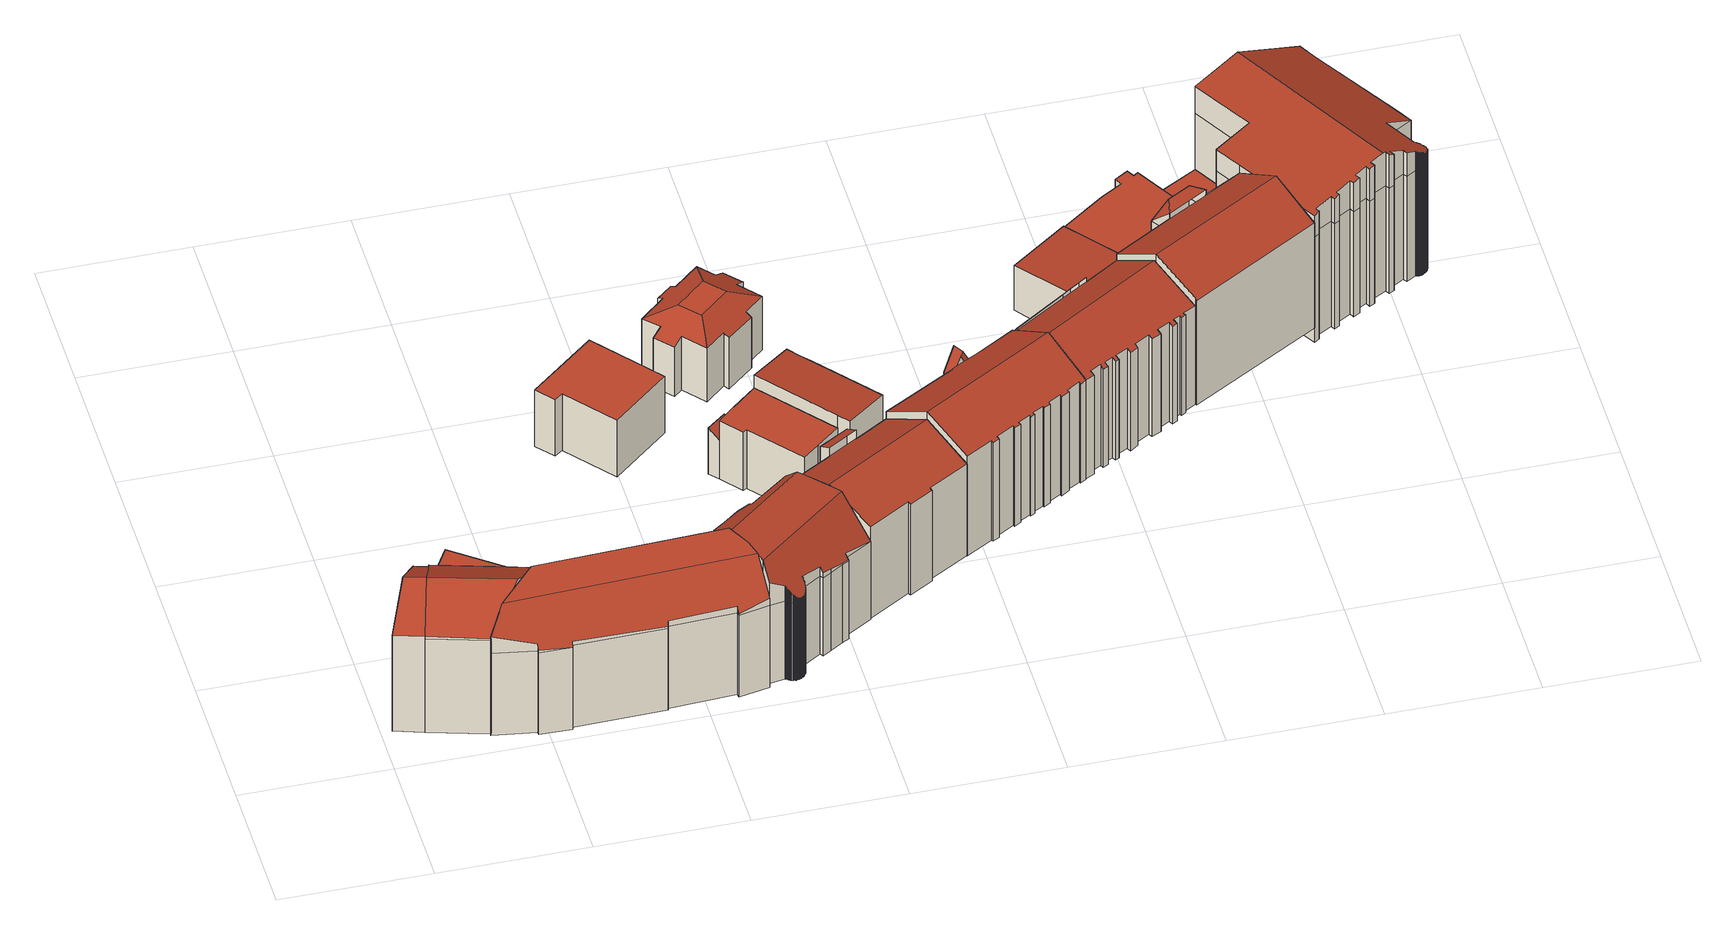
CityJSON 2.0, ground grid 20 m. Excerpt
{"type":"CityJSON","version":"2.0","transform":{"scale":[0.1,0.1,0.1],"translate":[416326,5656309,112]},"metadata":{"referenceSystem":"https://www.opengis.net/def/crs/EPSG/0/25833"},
"CityObjects":{
"building1":{"type":"Building","attributes":{"Gemeindeschluessel":14612000,"Geometrietyp2DReferenz":"3000","function":"31001_9998","roofType":"9999"},"children":["building1-1","building1-2"]},
"building1-1":{"type":"BuildingPart","attributes":{"Dachtyp_tdc":"tdcGableRoof","Dachneigung":30.54,"QualitaetDacherkennung":68,"Geometrietyp2DReferenz":"3000","measuredHeight":19.41,"roofType":"3100"},"parents":["building1"],"geometry":[{"type":"MultiSurface","lod":"2","boundaries":[[[0,1,2,3]],[[1,4,5,2]],[[4,6,7,5]],[[8,9,10,11]],[[9,0,3,10]],[[0,9,12,13,14,15,16,1]],[[17,16,15,18]],[[4,17,18,6]],[[1,16,17,4]],[[8,12,9]],[[3,2,5,7,11,10]]],"semantics":{"surfaces":[{"type":"WallSurface"},{"type":"RoofSurface"},{"type":"GroundSurface"}],"values":[0,0,0,0,0,1,1,0,0,0,2]}}]},
"building1-2":{"type":"BuildingPart","attributes":{"Dachtyp_tdc":"tdcGableRoof","Dachneigung":29.77,"QualitaetDacherkennung":64,"Geometrietyp2DReferenz":"3000","measuredHeight":19.39,"roofType":"3100"},"parents":["building1"],"geometry":[{"type":"MultiSurface","lod":"2","boundaries":[[[18,19,20,7,6]],[[19,21,22,20]],[[21,13,12,8,11,22]],[[13,21,23,15,14]],[[7,20,22,11]],[[21,19,23]],[[19,18,15,23]]],"semantics":{"surfaces":[{"type":"WallSurface"},{"type":"RoofSurface"},{"type":"GroundSurface"}],"values":[0,0,0,1,2,0,1]}}]},
"building2":{"type":"Building","attributes":{"Dachtyp_tdc":"tdcPolyFlatRoof","Gemeindeschluessel":14612000,"Dachneigung":2.68,"QualitaetDacherkennung":79,"Geometrietyp2DReferenz":"3000","measuredHeight":7.32,"function":"31001_9998","roofType":"2100"},"geometry":[{"type":"Solid","lod":"2","boundaries":[[[[24,25,26,27]],[[25,28,29,26]],[[28,30,31,29]],[[30,32,33,31]],[[32,34,35,33]],[[34,24,27,35]],[[34,32,30,28,25,24]],[[27,26,29,31,33,35]]]],"semantics":{"surfaces":[{"type":"WallSurface"},{"type":"RoofSurface"},{"type":"GroundSurface"}],"values":[[0,0,0,0,0,0,1,2]]}}]},
"building3":{"type":"Building","attributes":{"Dachtyp_tdc":"tdcPolyFlatRoof","Gemeindeschluessel":14612000,"Dachneigung":5.29,"QualitaetDacherkennung":30,"Geometrietyp2DReferenz":"3000","measuredHeight":7.14,"function":"31001_9998","roofType":"2100"},"geometry":[{"type":"Solid","lod":"2","boundaries":[[[[36,24,27,37]],[[24,34,35,27]],[[34,32,33,35]],[[32,38,39,33]],[[38,36,37,39]],[[38,32,34,24,36]],[[37,27,35,33,39]]]],"semantics":{"surfaces":[{"type":"WallSurface"},{"type":"RoofSurface"},{"type":"GroundSurface"}],"values":[[0,0,0,0,0,1,2]]}}]},
"building4":{"type":"Building","attributes":{"Dachtyp_tdc":"tdcFreeFormRoof","Gemeindeschluessel":14612000,"Dachneigung":56.03,"QualitaetDacherkennung":56,"Geometrietyp2DReferenz":"3000","measuredHeight":19.16,"function":"31001_9998","roofType":"5000"},"geometry":[{"type":"Solid","lod":"2","boundaries":[[[[40,41,42,43]],[[41,44,45,42]],[[44,46,47,45]],[[46,48,49,47]],[[48,50,51,49]],[[50,52,53,51]],[[52,54,55,53]],[[54,56,57,55]],[[56,58,59,57]],[[58,60,61,59]],[[60,62,63,61]],[[62,64,65,63]],[[64,66,67,65]],[[66,68,69,67]],[[68,70,71,69]],[[70,72,73,71]],[[72,74,75,73]],[[74,76,77,75]],[[76,78,79,77]],[[78,80,81,79]],[[80,82,83,81]],[[82,40,43,83]],[[84,85,86,87,88,89,90,91,92]],[[93,94,95,96,97,98,99,100,101,102,103,66]],[[99,104,90,89,100]],[[64,93,66]],[[68,66,103]],[[41,40,85,84]],[[44,41,84,92]],[[46,44,92,91]],[[48,46,91,90]],[[50,48,90,104]],[[54,52,99,98]],[[52,50,104,99]],[[56,54,98,97]],[[58,56,97,96]],[[60,58,96,95]],[[62,60,95,94]],[[64,62,94,93]],[[70,68,103,102]],[[72,70,102,101]],[[78,76,89,88]],[[74,72,101,100]],[[76,74,100,89]],[[80,78,88,87]],[[82,80,87,86]],[[40,82,86,85]],[[43,42,45,47,49,51,53,55,57,59,61,63,65,67,69,71,73,75,77,79,81,83]]]],"semantics":{"surfaces":[{"type":"WallSurface"},{"type":"RoofSurface"},{"type":"GroundSurface"}],"values":[[0,0,0,0,0,0,0,0,0,0,0,0,0,0,0,0,0,0,0,0,0,0,1,1,1,0,0,0,0,0,0,0,0,0,0,0,0,0,0,0,0,0,0,0,0,0,0,2]]}}]},
"building5":{"type":"Building","attributes":{"Dachtyp_tdc":"tdcPolyFlatRoof","Gemeindeschluessel":14612000,"Dachneigung":0,"QualitaetDacherkennung":55,"Geometrietyp2DReferenz":"3000","measuredHeight":5.7,"function":"31001_9998","roofType":"1000"},"geometry":[{"type":"Solid","lod":"2","boundaries":[[[[105,106,107,108]],[[106,109,110,107]],[[109,111,112,110]],[[111,113,114,112]],[[113,115,116,114]],[[115,117,118,116]],[[117,119,120,118]],[[119,121,122,120]],[[121,123,124,122]],[[123,125,126,124]],[[125,127,128,126]],[[127,129,130,128]],[[129,131,132,130]],[[131,133,134,132]],[[133,105,108,134]],[[133,131,129,127,125,123,121,119,117,115,113,111,109,106,105]],[[108,107,110,112,114,116,118,120,122,124,126,128,130,132,134]]]],"semantics":{"surfaces":[{"type":"WallSurface"},{"type":"RoofSurface"},{"type":"GroundSurface"}],"values":[[0,0,0,0,0,0,0,0,0,0,0,0,0,0,0,1,2]]}}]},
"building6":{"type":"Building","attributes":{"Dachtyp_tdc":"tdcPolyFlatRoof","Gemeindeschluessel":14612000,"Dachneigung":0,"QualitaetDacherkennung":53,"Geometrietyp2DReferenz":"3000","measuredHeight":9.25,"function":"31001_9998","roofType":"1000"},"geometry":[{"type":"Solid","lod":"2","boundaries":[[[[135,136,137,138]],[[136,139,140,137]],[[139,141,142,140]],[[141,143,144,142]],[[143,145,146,144]],[[145,135,138,146]],[[145,143,141,139,136,135]],[[138,137,140,142,144,146]]]],"semantics":{"surfaces":[{"type":"WallSurface"},{"type":"RoofSurface"},{"type":"GroundSurface"}],"values":[[0,0,0,0,0,0,1,2]]}}]},
"building7":{"type":"Building","attributes":{"Gemeindeschluessel":14612000,"Dachtyp_tdc":"tdcFreeFormRoof","Dachneigung":52.96,"QualitaetDacherkennung":43,"Geometrietyp2DReferenz":"3000","measuredHeight":18.58,"function":"31001_9998","roofType":"5000"},"geometry":[{"type":"Solid","lod":"2","boundaries":[[[[147,148,149,46]],[[46,149,150,151]],[[151,150,152,153]],[[153,152,154,155]],[[155,154,156,157]],[[157,156,158,159]],[[159,158,160,161]],[[162,163,164,165]],[[165,164,166,167]],[[167,166,168,169]],[[169,168,170,171]],[[171,170,172,173]],[[173,172,174,175]],[[175,174,176,177]],[[177,176,178,179]],[[179,178,180,181]],[[182,183,184,185]],[[185,184,186,187]],[[187,186,188,189]],[[189,188,190,191]],[[191,190,192,193]],[[193,192,194,195]],[[195,194,196,197]],[[197,196,198,199]],[[199,198,200,201]],[[200,202,201]],[[201,202,203,204]],[[204,203,205,206]],[[206,205,207,208]],[[208,207,209,210]],[[210,209,211,212]],[[212,211,213,214]],[[214,213,215,54]],[[54,215,216,217]],[[218,219,220]],[[220,221,222]],[[222,221,223,224]],[[224,223,225,226]],[[226,225,227,228]],[[228,227,229,230]],[[230,229,231,232]],[[232,231,163,162]],[[233,234,235,236,237,238,239,240,241,242,243,244,245,246,247,248,249,250,251,252,253,254,255,256,257,258,259,260,261,262,263,264,265,266,267,268,269,270,271,272,273,274,275,276,277,278,279,280,281,282,283,284,285,286,287,288,289,290,291,292,293,294,295,296]],[[182,185,268,267]],[[185,187,269,268]],[[187,189,270,269]],[[189,191,271,270]],[[191,193,272,271]],[[193,195,273,272]],[[195,197,274,273]],[[197,199,275,274]],[[199,201,276,275]],[[201,204,277,276]],[[204,206,278,277]],[[206,208,279,278]],[[208,210,280,279]],[[210,212,281,280]],[[212,214,282,281]],[[214,54,283,282]],[[54,217,284,283]],[[217,50,285,284]],[[50,147,286,285]],[[147,46,287,286]],[[46,151,288,287]],[[151,153,289,288]],[[153,155,290,289]],[[155,157,291,290]],[[157,159,292,291]],[[159,161,293,292]],[[161,297,294,293]],[[297,298,295,294]],[[298,299,296,295]],[[299,218,233,296]],[[231,229,227,225,223,221,220,219,216,215,213,211,209,207,205,203,202,200,198,196,194,192,190,188,186,184,183,300,301,302,303,304,305,306,307,308,309,310,311,312,313,314,315,180,178,176,174,172,170,168,166,164,163]],[[160,158,156,154,152,150,149,148,316,317,318]],[[319,316,148,320,216,219]],[[217,216,320,50]],[[50,320,148,147]],[[299,319,219,218]],[[298,317,316,319,299]],[[161,160,318,297]],[[297,318,317,298]],[[181,180,315,321]],[[321,315,314,322]],[[322,314,313,323]],[[323,313,312,324]],[[324,312,311,325]],[[325,311,310,326]],[[326,310,309,327]],[[327,309,308,328]],[[328,308,307,329]],[[329,307,306,330]],[[330,306,305,331]],[[331,305,304,332]],[[332,304,303,333]],[[333,303,302,334]],[[334,302,301,335]],[[335,301,300,336]],[[336,300,183,182]],[[218,220,234,233]],[[220,222,235,234]],[[222,224,236,235]],[[224,226,237,236]],[[226,228,238,237]],[[228,230,239,238]],[[230,232,240,239]],[[232,162,241,240]],[[162,165,242,241]],[[165,167,243,242]],[[167,169,244,243]],[[169,171,245,244]],[[171,173,246,245]],[[173,175,247,246]],[[175,177,248,247]],[[177,179,249,248]],[[179,181,250,249]],[[181,321,251,250]],[[321,322,252,251]],[[322,323,253,252]],[[323,324,254,253]],[[324,325,255,254]],[[325,326,256,255]],[[326,327,257,256]],[[327,328,258,257]],[[328,329,259,258]],[[329,330,260,259]],[[330,331,261,260]],[[331,332,262,261]],[[332,333,263,262]],[[333,334,264,263]],[[334,335,265,264]],[[335,336,266,265]],[[336,182,267,266]]]],"semantics":{"surfaces":[{"type":"WallSurface"},{"type":"GroundSurface"},{"type":"RoofSurface"}],"values":[[0,0,0,0,0,0,0,0,0,0,0,0,0,0,0,0,0,0,0,0,0,0,0,0,0,0,0,0,0,0,0,0,0,0,0,0,0,0,0,0,0,0,1,0,0,0,0,0,0,0,0,0,0,0,0,0,0,0,0,0,0,0,0,0,0,0,0,0,0,0,0,0,0,2,2,2,0,0,0,0,0,0,0,0,0,0,0,0,0,0,0,0,0,0,0,0,0,0,0,0,0,0,0,0,0,0,0,0,0,0,0,0,0,0,0,0,0,0,0,0,0,0,0,0,0,0,0,0,0,0,0,0,0]]}}]},
"building8":{"type":"Building","attributes":{"Gemeindeschluessel":14612000,"Geometrietyp2DReferenz":"3000","function":"31001_9998","roofType":"9999"},"children":["building8-1","building8-2"]},
"building8-1":{"type":"BuildingPart","attributes":{"Dachtyp_tdc":"tdcPolyFlatRoof","Dachneigung":0,"QualitaetDacherkennung":59,"Geometrietyp2DReferenz":"3000","measuredHeight":9.53,"roofType":"1000"},"parents":["building8"],"geometry":[{"type":"MultiSurface","lod":"2","boundaries":[[[337,338,339,340]],[[338,341,342,339]],[[341,343,344,342]],[[343,345,346,344]],[[345,347,348,349,346]],[[350,351,352,353,354]],[[351,337,340,352]],[[351,350,347,345,343,341,338,337]],[[340,339,342,344,346,349,353,352]]],"semantics":{"surfaces":[{"type":"WallSurface"},{"type":"RoofSurface"},{"type":"GroundSurface"}],"values":[0,0,0,0,0,0,0,1,2]}}]},
"building8-2":{"type":"BuildingPart","attributes":{"Dachtyp_tdc":"tdcPolyFlatRoof","Dachneigung":36.79,"QualitaetDacherkennung":30,"Geometrietyp2DReferenz":"3000","measuredHeight":7.48,"roofType":"2100"},"parents":["building8"],"geometry":[{"type":"MultiSurface","lod":"2","boundaries":[[[355,354,353,356]],[[348,357,358,349]],[[357,355,356,358]],[[357,348,354,355]],[[356,353,349,358]]],"semantics":{"surfaces":[{"type":"WallSurface"},{"type":"RoofSurface"},{"type":"GroundSurface"}],"values":[0,0,0,1,2]}}]},
"building9":{"type":"Building","attributes":{"Gemeindeschluessel":14612000,"Geometrietyp2DReferenz":"3000","function":"31001_9998","roofType":"9999"},"children":["building9-1","building9-2"]},
"building9-1":{"type":"BuildingPart","attributes":{"Dachtyp_tdc":"tdcGableRoof","Dachneigung":28.88,"QualitaetDacherkennung":68,"Geometrietyp2DReferenz":"3000","measuredHeight":18.59,"roofType":"3100"},"parents":["building9"],"geometry":[{"type":"MultiSurface","lod":"2","boundaries":[[[359,360,361,362]],[[360,363,364,361]],[[363,365,366,364]],[[365,367,368,366]],[[367,369,370,368]],[[369,371,372,370]],[[371,373,374,372]],[[373,375,376,374]],[[375,377,378,376]],[[377,379,380,378]],[[379,381,382,380]],[[381,383,384,382]],[[379,377,375,373,371,369,367,365]],[[365,363,360,359,383,381,379]],[[362,361,364,366,368,370,372,374,376,378,380,382,384]]],"semantics":{"surfaces":[{"type":"WallSurface"},{"type":"RoofSurface"},{"type":"GroundSurface"}],"values":[0,0,0,0,0,0,0,0,0,0,0,0,1,1,2]}}]},
"building9-2":{"type":"BuildingPart","attributes":{"Dachtyp_tdc":"tdcPolyFlatRoof","Dachneigung":25.79,"QualitaetDacherkennung":39,"Geometrietyp2DReferenz":"3000","measuredHeight":16.32,"roofType":"2100"},"parents":["building9"],"geometry":[{"type":"MultiSurface","lod":"2","boundaries":[[[385,386,359,362,387]],[[388,389,390,384,383]],[[389,385,387,390]],[[389,388,386,385]],[[387,362,384,390]]],"semantics":{"surfaces":[{"type":"WallSurface"},{"type":"RoofSurface"},{"type":"GroundSurface"}],"values":[0,0,0,1,2]}}]},
"building10":{"type":"Building","attributes":{"Dachtyp_tdc":"tdcCutTentRoof","Gemeindeschluessel":14612000,"Dachneigung":25.07,"QualitaetDacherkennung":72,"Geometrietyp2DReferenz":"3000","measuredHeight":10.21,"function":"31001_9998","roofType":"9999"},"geometry":[{"type":"Solid","lod":"2","boundaries":[[[[391,392,393,394]],[[392,395,396,393]],[[395,397,398,396]],[[397,399,400,398]],[[399,401,402,400]],[[401,403,404,402]],[[403,405,406,404]],[[405,407,408,406]],[[407,409,410,408]],[[409,411,412,410]],[[411,413,414,412]],[[413,415,416,414]],[[415,417,418,416]],[[417,419,420,418]],[[419,421,422,420]],[[421,423,424,422]],[[423,425,426,424]],[[425,427,428,426]],[[427,429,430,428]],[[429,391,394,430]],[[405,403,401,399,397,395,431,432]],[[415,413,411,409,407,405,432,433]],[[425,423,421,419,417,415,433,434]],[[395,392,391,429,427,425,434,431]],[[434,433,432,431]],[[394,393,396,398,400,402,404,406,408,410,412,414,416,418,420,422,424,426,428,430]]]],"semantics":{"surfaces":[{"type":"WallSurface"},{"type":"RoofSurface"},{"type":"GroundSurface"}],"values":[[0,0,0,0,0,0,0,0,0,0,0,0,0,0,0,0,0,0,0,0,1,1,1,1,1,2]]}}]},
"building11":{"type":"Building","attributes":{"Dachtyp_tdc":"tdcPolyFlatRoof","Gemeindeschluessel":14612000,"Dachneigung":0,"QualitaetDacherkennung":38,"Geometrietyp2DReferenz":"3000","measuredHeight":4.87,"function":"31001_9998","roofType":"1000"},"geometry":[{"type":"Solid","lod":"2","boundaries":[[[[435,436,437,438]],[[436,439,440,437]],[[439,441,364,440]],[[441,442,361,364]],[[442,443,387,361]],[[443,444,445,387]],[[444,443,442,441,439,436,435]],[[438,437,440,364,361,387,445]],[[444,435,438,445]]]],"semantics":{"surfaces":[{"type":"WallSurface"},{"type":"RoofSurface"},{"type":"GroundSurface"}],"values":[[0,0,0,0,0,0,1,2,0]]}}]},
"building12":{"type":"Building","attributes":{"Dachtyp_tdc":"tdcPolyFlatRoof","Gemeindeschluessel":14612000,"Dachneigung":4.59,"QualitaetDacherkennung":72,"Geometrietyp2DReferenz":"3000","measuredHeight":12.01,"function":"31001_9998","roofType":"2100"},"geometry":[{"type":"Solid","lod":"2","boundaries":[[[[446,447,448,449]],[[447,450,451,448]],[[450,452,453,451]],[[452,454,455,453]],[[454,456,457,455]],[[456,458,459,457]],[[458,446,449,459]],[[458,456,454,452,450,447,446]],[[449,448,451,453,455,457,459]]]],"semantics":{"surfaces":[{"type":"WallSurface"},{"type":"RoofSurface"},{"type":"GroundSurface"}],"values":[[0,0,0,0,0,0,0,1,2]]}}]},
"building13":{"type":"Building","attributes":{"Gemeindeschluessel":14612000,"Geometrietyp2DReferenz":"3000","function":"31001_9998","roofType":"9999"},"children":["building13-1","building13-2"]},
"building13-1":{"type":"BuildingPart","attributes":{"Dachtyp_tdc":"tdcGableRoof","Dachneigung":29.08,"QualitaetDacherkennung":71,"Geometrietyp2DReferenz":"3000","measuredHeight":19.71,"roofType":"3100"},"parents":["building13"],"geometry":[{"type":"MultiSurface","lod":"2","boundaries":[[[460,461,462,463]],[[461,464,465,462]],[[464,466,467,465]],[[466,468,469,467]],[[468,470,471,469]],[[470,472,473,471]],[[472,474,475,473]],[[474,476,477,475]],[[476,478,479,477]],[[478,480,481,479]],[[480,482,483,481]],[[482,484,485,483]],[[484,486,487,485]],[[488,460,463,489]],[[486,490,491,487]],[[490,492,493,491]],[[492,494,495,493]],[[494,496,497,495]],[[496,498,499,497]],[[498,500,501,499]],[[500,502,503,501]],[[502,504,505,503]],[[504,506,507,508,505]],[[500,498,496,494,492,490,486,484,482,480,478,476,474,472,470,468,466,464,461,460,488,509,510,511,512,513,514]],[[514,515,516,517,518,506,504,502,500]],[[508,519,520,521,522,523,524,525,526,489,463,462,465,467,469,471,473,475,477,479,481,483,485,487,491,493,495,497,499,501,503,505]],[[516,519,527]],[[516,515,520,519]],[[515,514,521,520]],[[514,513,522,521]],[[513,512,523,522]],[[512,511,524,523]],[[511,510,525,524]],[[510,509,526,525]],[[509,488,489,526]]],"semantics":{"surfaces":[{"type":"WallSurface"},{"type":"RoofSurface"},{"type":"GroundSurface"}],"values":[0,0,0,0,0,0,0,0,0,0,0,0,0,0,0,0,0,0,0,0,0,0,0,1,1,2,0,0,0,0,0,0,0,0,0]}}]},
"building13-2":{"type":"BuildingPart","attributes":{"Dachtyp_tdc":"tdcGableRoof","Dachneigung":64.88,"QualitaetDacherkennung":27,"Geometrietyp2DReferenz":"3000","measuredHeight":17.98,"roofType":"3100"},"parents":["building13"],"geometry":[{"type":"MultiSurface","lod":"2","boundaries":[[[507,528,529,508]],[[528,530,531,529]],[[530,527,519,531]],[[530,528,532]],[[528,507,518,533,532]],[[527,530,532,533,517]],[[508,529,531,519]]],"semantics":{"surfaces":[{"type":"WallSurface"},{"type":"RoofSurface"},{"type":"GroundSurface"}],"values":[0,0,0,0,1,1,2]}}]},
"building14":{"type":"Building","attributes":{"Gemeindeschluessel":14612000,"Geometrietyp2DReferenz":"3000","function":"31001_9998","roofType":"9999"},"children":["building14-1","building14-2"]},
"building14-1":{"type":"BuildingPart","attributes":{"Dachtyp_tdc":"tdcPolyFlatRoof","Dachneigung":52.9,"QualitaetDacherkennung":19,"Geometrietyp2DReferenz":"3000","measuredHeight":17.01,"roofType":"2100"},"parents":["building14"],"geometry":[{"type":"MultiSurface","lod":"2","boundaries":[[[534,535,536,537,538]],[[535,539,540,536]],[[539,541,542,540]],[[541,543,544,542]],[[543,545,546,544]],[[545,547,548,546]],[[547,549,550,548]],[[549,551,552,553,550]],[[551,549,547,545,543,541,539,535,534]],[[537,536,540,542,544,546,548,550,553]]],"semantics":{"surfaces":[{"type":"WallSurface"},{"type":"RoofSurface"},{"type":"GroundSurface"}],"values":[0,0,0,0,0,0,0,0,1,2]}}]},
"building14-2":{"type":"BuildingPart","attributes":{"Dachtyp_tdc":"tdcGableRoof","Dachneigung":29.42,"QualitaetDacherkennung":73,"Geometrietyp2DReferenz":"3000","measuredHeight":19.74,"roofType":"3100"},"parents":["building14"],"geometry":[{"type":"MultiSurface","lod":"2","boundaries":[[[554,555,556,557]],[[555,558,559,556]],[[558,560,561,559]],[[560,562,563,561]],[[562,564,565,563]],[[564,566,567,565]],[[566,568,569,567]],[[568,570,571,569]],[[570,572,573,571]],[[572,574,575,573]],[[574,576,577,575]],[[576,578,579,577]],[[578,580,581,579]],[[580,582,583,581]],[[582,584,585,583]],[[584,586,587,585]],[[586,588,589,587]],[[588,590,591,589]],[[590,592,593,591]],[[592,594,595,593]],[[594,596,597,595]],[[596,598,599,597]],[[598,600,601,599]],[[600,602,603,601]],[[602,604,605,603]],[[604,606,607,605]],[[606,608,609,607]],[[610,611,612,613]],[[611,614,615,612]],[[614,538,537,615]],[[552,554,557,553]],[[614,611,610,616,608,606,604,602,600,598,596,594,592,590,588,586,584,582,580,578,576,574,572,570,568,566,564,562,560,558,555]],[[555,554,552,538,614]],[[557,556,559,561,563,565,567,569,571,573,575,577,579,581,583,585,587,589,591,593,595,597,599,601,603,605,607,609,617,613,612,615,537,553]],[[608,616,617,609]],[[616,610,613,617]]],"semantics":{"surfaces":[{"type":"WallSurface"},{"type":"RoofSurface"},{"type":"GroundSurface"}],"values":[0,0,0,0,0,0,0,0,0,0,0,0,0,0,0,0,0,0,0,0,0,0,0,0,0,0,0,0,0,0,0,1,1,2,0,0]}}]},
"building15":{"type":"Building","attributes":{"Dachtyp_tdc":"tdcPolyFlatRoof","Gemeindeschluessel":14612000,"Dachneigung":3.09,"QualitaetDacherkennung":75,"Geometrietyp2DReferenz":"3000","measuredHeight":8.17,"function":"31001_9998","roofType":"2100"},"geometry":[{"type":"Solid","lod":"2","boundaries":[[[[618,619,620,621]],[[619,622,623,620]],[[622,624,625,623]],[[624,626,627,625]],[[626,628,629,627]],[[628,618,621,629]],[[628,626,624,622,619,618]],[[621,620,623,625,627,629]]]],"semantics":{"surfaces":[{"type":"WallSurface"},{"type":"RoofSurface"},{"type":"GroundSurface"}],"values":[[0,0,0,0,0,0,1,2]]}}]},
"building16":{"type":"Building","attributes":{"Gemeindeschluessel":14612000,"Geometrietyp2DReferenz":"3000","function":"31001_9998","roofType":"9999"},"children":["building16-1","building16-2"]},
"building16-1":{"type":"BuildingPart","attributes":{"Dachtyp_tdc":"tdcHipRoof","Dachneigung":66.64,"QualitaetDacherkennung":31,"Geometrietyp2DReferenz":"3000","measuredHeight":18.48,"roofType":"3200"},"parents":["building16"],"geometry":[{"type":"MultiSurface","lod":"2","boundaries":[[[630,631,632,633]],[[634,635,636,637]],[[635,630,633,636]],[[638,639,640,641]],[[635,642,643,644]],[[640,635,644,641]],[[643,638,641,644]],[[645,646,643,642,634]],[[634,642,635]],[[635,640,630]],[[630,640,639,631]],[[631,639,638,647,648]],[[633,632,649,650,637,636]]],"semantics":{"surfaces":[{"type":"WallSurface"},{"type":"RoofSurface"},{"type":"GroundSurface"}],"values":[0,0,0,1,1,1,1,0,0,0,0,0,2]}}]},
"building16-2":{"type":"BuildingPart","attributes":{"Dachtyp_tdc":"tdcGableRoof","Dachneigung":28.94,"QualitaetDacherkennung":68,"Geometrietyp2DReferenz":"3000","measuredHeight":20.69,"roofType":"3100"},"parents":["building16"],"geometry":[{"type":"MultiSurface","lod":"2","boundaries":[[[651,652,653,632,631]],[[652,654,655,653]],[[654,656,657,655]],[[656,658,659,657]],[[658,660,661,659]],[[660,662,663,661]],[[662,664,665,663]],[[664,666,634,637,665]],[[662,660,658,656,654]],[[654,652,651,647,646,666,664,662]],[[650,649,632,653,655,657,659,661,663,665,637]]],"semantics":{"surfaces":[{"type":"WallSurface"},{"type":"RoofSurface"},{"type":"GroundSurface"}],"values":[0,0,0,0,0,0,0,0,1,1,2]}}]},
"building17":{"type":"Building","attributes":{"Gemeindeschluessel":14612000,"Geometrietyp2DReferenz":"3000","function":"31001_9998","roofType":"9999"},"children":["building17-1","building17-2"]},
"building17-1":{"type":"BuildingPart","attributes":{"Dachtyp_tdc":"tdcPolyFlatRoof","Dachneigung":0,"QualitaetDacherkennung":39,"Geometrietyp2DReferenz":"3000","measuredHeight":7.3,"roofType":"1000"},"parents":["building17"],"geometry":[{"type":"MultiSurface","lod":"2","boundaries":[[[667,668,669,670]],[[668,671,672,669]],[[671,673,674,672]],[[673,675,676,674]],[[675,677,678,676]],[[677,679,680,678]],[[679,681,682,680]],[[681,683,684,682]],[[683,685,686,684]],[[685,687,688,686]],[[687,689,690,691,688]],[[687,685,683,681,679,677,675,673,671,668,667,692,689]],[[691,670,669,672,674,676,678,680,682,684,686,688]]],"semantics":{"surfaces":[{"type":"WallSurface"},{"type":"RoofSurface"},{"type":"GroundSurface"}],"values":[0,0,0,0,0,0,0,0,0,0,0,1,2]}}]},
"building17-2":{"type":"BuildingPart","attributes":{"Dachtyp_tdc":"tdcGableRoof","Dachneigung":66.82,"QualitaetDacherkennung":3,"Geometrietyp2DReferenz":"3000","measuredHeight":13.86,"roofType":"3100"},"parents":["building17"],"geometry":[{"type":"MultiSurface","lod":"2","boundaries":[[[690,693,694,691]],[[693,695,696,694]],[[695,697,667,670,696]],[[695,693,698]],[[690,692,697,699]],[[693,690,699,698]],[[697,695,698,699]],[[691,694,696,670]]],"semantics":{"surfaces":[{"type":"WallSurface"},{"type":"RoofSurface"},{"type":"GroundSurface"}],"values":[0,0,0,0,0,1,1,2]}}]},
"building18":{"type":"Building","attributes":{"Dachtyp_tdc":"tdcPolyFlatRoof","Gemeindeschluessel":14612000,"Dachneigung":0,"QualitaetDacherkennung":54,"Geometrietyp2DReferenz":"3000","measuredHeight":7.13,"function":"31001_9998","roofType":"1000"},"geometry":[{"type":"Solid","lod":"2","boundaries":[[[[700,701,688,702]],[[701,703,686,688]],[[703,704,705,686]],[[704,700,702,705]],[[704,703,701,700]],[[702,688,686,705]]]],"semantics":{"surfaces":[{"type":"WallSurface"},{"type":"RoofSurface"},{"type":"GroundSurface"}],"values":[[0,0,0,0,1,2]]}}]},
"building19":{"type":"Building","attributes":{"Dachtyp_tdc":"tdcFreeFormRoof","Gemeindeschluessel":14612000,"Dachneigung":27.31,"QualitaetDacherkennung":22,"Geometrietyp2DReferenz":"3000","measuredHeight":22.86,"function":"31001_9998","roofType":"5000"},"geometry":[{"type":"Solid","lod":"2","boundaries":[[[[706,707,708,709]],[[707,710,711,708]],[[710,712,713,711]],[[712,714,715,713]],[[714,716,717,715]],[[716,718,719,717]],[[718,720,721,719]],[[720,722,723,721]],[[722,724,725,723]],[[724,726,727,725]],[[726,728,729,727]],[[728,730,731,729]],[[730,732,733,731]],[[732,734,735,733]],[[734,736,737,735]],[[736,738,739,737]],[[738,740,741,739]],[[740,742,743,741]],[[742,744,745,743]],[[744,746,747,745]],[[746,748,749,747]],[[748,750,751,749]],[[750,752,753,751]],[[752,754,755,753]],[[754,756,757,755]],[[756,758,759,757]],[[758,760,761,759]],[[760,762,763,761]],[[762,764,765,763]],[[764,766,767,765]],[[766,768,769,767]],[[768,770,771,769]],[[770,772,773,771]],[[772,774,775,773]],[[774,776,777,775]],[[776,778,779,777]],[[778,780,781,779]],[[780,782,783,781]],[[782,784,785,783]],[[784,786,787,785]],[[786,788,789,787]],[[788,790,791,789]],[[790,792,793,791]],[[792,794,795,793]],[[794,796,797,795]],[[796,798,799,797]],[[798,800,801,799]],[[800,802,803,801]],[[802,804,805,803]],[[804,806,807,805]],[[806,808,809,807]],[[808,810,811,809]],[[812,813,814,815]],[[813,816,817,814]],[[816,818,819,817]],[[818,820,821,819]],[[820,822,823,821]],[[822,824,825,823]],[[824,826,827,825]],[[826,828,829,827]],[[828,830,831,829]],[[830,832,833,831]],[[832,834,835,833]],[[834,836,837,835]],[[836,838,839,837]],[[838,840,841,839]],[[840,842,843,841]],[[842,844,845,843]],[[844,846,847,845]],[[846,848,849,847]],[[848,850,851,849]],[[850,852,853,851]],[[852,854,855,853]],[[854,856,857,855]],[[856,858,859,857]],[[858,860,861,859]],[[860,862,863,861]],[[862,706,709,863]],[[864,865,866,867,868,869,870,871,872,873,874,875,876,877,878,879,880,881,882,883,884,885,784,886,887,888,889,890,891,892,893,894,895,896,897,898,899,900,901,902,903,904,905,906,907,908,909,910,911,912,913,914,915,916,917,918,919,920,921,922,923,924]],[[925,926,927,928,929,930,931,932,933,934,935,936,937,938,939,940,941,942,943,891,890]],[[736,892,891,943,738]],[[738,943,942,740]],[[740,942,941,742]],[[742,941,940,744]],[[744,940,939,746]],[[746,939,938,748]],[[748,938,937,750]],[[750,937,936,752]],[[752,936,935,754]],[[754,935,934,756]],[[810,812,815,811]],[[756,934,933,758]],[[758,933,932,760]],[[760,932,931,762]],[[762,931,930,764]],[[764,930,929,766]],[[766,929,928,768]],[[768,928,927,770]],[[770,927,926,772]],[[772,926,925,774]],[[774,925,890,889,776]],[[830,924,923,832]],[[828,864,924,830]],[[832,923,922,834]],[[834,922,921,836]],[[836,921,920,838]],[[838,920,919,840]],[[840,919,918,842]],[[842,918,917,844]],[[844,917,916,846]],[[846,916,915,848]],[[848,915,914,850]],[[850,914,913,852]],[[852,913,912,854]],[[854,912,911,856]],[[856,911,910,858]],[[858,910,909,860]],[[860,909,908,862]],[[862,908,907,706]],[[706,907,906,707]],[[707,906,905,710]],[[710,905,904,712]],[[712,904,903,714]],[[714,903,902,716]],[[716,902,901,718]],[[718,901,900,720]],[[720,900,899,722]],[[722,899,898,724]],[[724,898,897,726]],[[726,897,896,728]],[[728,896,895,730]],[[730,895,894,732]],[[732,894,893,734]],[[734,893,892,736]],[[776,889,888,778]],[[778,888,887,780]],[[780,887,886,782]],[[782,886,784]],[[786,885,884,788]],[[784,885,786]],[[788,884,883,790]],[[790,883,882,792]],[[792,882,881,794]],[[794,881,880,796]],[[796,880,879,798]],[[798,879,878,800]],[[800,878,877,802]],[[802,877,876,804]],[[804,876,875,806]],[[806,875,874,808]],[[808,874,873,810]],[[810,873,872,812]],[[812,872,871,813]],[[813,871,870,816]],[[816,870,869,818]],[[818,869,868,820]],[[820,868,867,822]],[[822,867,866,824]],[[824,866,865,826]],[[826,865,864,828]],[[709,708,711,713,715,717,719,721,723,725,727,729,731,733,735,737,739,741,743,745,747,749,751,753,755,757,759,761,763,765,767,769,771,773,775,777,779,781,783,785,787,789,791,793,795,797,799,801,803,805,807,809,811,815,814,817,819,821,823,825,827,829,831,833,835,837,839,841,843,845,847,849,851,853,855,857,859,861,863]]]],"semantics":{"surfaces":[{"type":"WallSurface"},{"type":"RoofSurface"},{"type":"GroundSurface"}],"values":[[0,0,0,0,0,0,0,0,0,0,0,0,0,0,0,0,0,0,0,0,0,0,0,0,0,0,0,0,0,0,0,0,0,0,0,0,0,0,0,0,0,0,0,0,0,0,0,0,0,0,0,0,0,0,0,0,0,0,0,0,0,0,0,0,0,0,0,0,0,0,0,0,0,0,0,0,0,0,1,1,0,0,0,0,0,0,0,0,0,0,0,0,0,0,0,0,0,0,0,0,0,0,0,0,0,0,0,0,0,0,0,0,0,0,0,0,0,0,0,0,0,0,0,0,0,0,0,0,0,0,0,0,0,0,0,0,0,0,0,0,0,0,0,0,0,0,0,0,0,0,0,0,0,0,0,0,0,0,0,0,2]]}}]}
},
"vertices":[
[191,141,170],[226,130,170],[226,130,18],[191,141,18],[126,16,170],[126,16,18],[49,39,170],[49,39,18],[84,161,170],[87,171,170],[87,171,18],[84,161,18],[84,161,176],[84,161,177],[79,143,187],[67,103,212],[175,72,212],[126,16,173],[49,39,174],
[10,51,174],[10,51,18],[66,166,177],[66,166,18],[39,111,212],
[204,167,88],[108,237,88],[108,237,17],[204,167,17],[136,282,90],[136,282,17],[270,180,90],[270,180,17],[242,148,88],[242,148,17],[208,172,88],[208,172,17],
[191,141,85],[191,141,17],[226,130,86],[226,130,17],
[271,140,149],[280,131,149],[280,131,16],[271,140,16],[291,131,149],[291,131,16],[436,136,149],[436,136,16],[450,107,149],[450,107,16],[466,74,149],[466,74,16],[472,50,149],[472,50,16],[479,18,149],[479,18,16],[438,10,149],[438,10,16],[437,15,149],[437,15,16],[349,11,149],[349,11,16],[348,8,149],[348,8,16],[226,6,149],[226,6,16],[226,2,149],[226,2,16],[183,3,149],[183,3,16],[183,7,149],[183,7,16],[126,16,149],[126,16,16],[146,38,149],[146,38,16],[198,98,149],[198,98,16],[226,130,149],[226,130,16],[241,130,149],[241,130,16],[248,138,149],[248,138,16],[280,131,178],[271,140,170],[248,138,170],[241,130,178],[226,130,177],[198,98,206],[450,107,206],[436,136,178],[291,131,178],[226,6,156],[348,8,152],[349,11,158],[437,15,159],[438,10,151],[479,18,161],[472,50,208],[146,38,208],[126,16,176],[183,7,160],[183,3,153],[466,74,207],
[291,131,74],[290,156,74],[290,156,17],[291,131,17],[313,175,74],[313,175,17],[338,183,74],[338,183,17],[348,191,74],[348,191,17],[356,182,74],[356,182,17],[416,187,74],[416,187,17],[417,185,74],[417,185,17],[431,186,74],[431,186,17],[438,192,74],[438,192,17],[462,167,74],[462,167,17],[443,156,74],[443,156,17],[438,143,74],[438,143,17],[441,139,74],[441,139,17],[436,136,74],[436,136,17],
[396,588,115],[469,500,115],[469,500,23],[396,588,23],[392,435,115],[392,435,23],[339,499,115],[339,499,23],[328,491,115],[328,491,23],[308,515,115],[308,515,23],
[452,104,149],[452,104,204],[436,136,172],[441,139,173],[441,139,149],[438,143,168],[438,143,149],[443,156,162],[443,156,149],[462,167,165],[462,167,149],[479,177,168],[479,177,149],[493,176,177],[493,176,149],[525,39,149],[525,39,169],[526,38,168],[526,38,149],[526,37,166],[526,37,149],[526,36,165],[526,36,149],[527,35,164],[527,35,149],[527,34,162],[527,34,149],[527,33,161],[527,33,149],[527,32,160],[527,32,149],[527,31,159],[527,31,149],[527,30,158],[527,30,149],[515,17,149],[515,17,155],[514,17,155],[514,17,149],[513,16,156],[513,16,149],[512,16,157],[512,16,149],[511,16,158],[511,16,149],[510,17,159],[510,17,149],[509,17,160],[509,17,149],[508,17,161],[508,17,149],[506,17,162],[506,17,149],[505,18,164],[505,18,149],[505,18,165],[504,19,166],[504,19,149],[503,19,168],[503,19,149],[502,20,169],[502,20,149],[501,21,170],[501,21,149],[500,21,172],[500,21,149],[499,22,173],[499,22,149],[479,18,186],[475,36,208],[475,36,149],[600,137,149],[600,137,208],[628,103,149],[590,80,157],[590,80,149],[593,75,150],[593,75,149],[584,70,151],[584,70,149],[567,59,155],[567,59,149],[555,52,157],[555,52,149],[552,56,164],[552,56,149],[600,137,22],[628,103,22],[590,80,22],[593,75,22],[584,70,22],[567,59,22],[555,52,22],[552,56,22],[525,39,22],[526,38,22],[526,37,22],[526,36,22],[527,35,22],[527,34,22],[527,33,22],[527,32,22],[527,31,22],[527,30,22],[527,29,22],[526,28,22],[526,27,22],[526,26,22],[525,25,22],[525,24,22],[524,23,22],[523,22,22],[523,21,22],[522,20,22],[521,20,22],[520,19,22],[519,18,22],[518,18,22],[517,17,22],[516,17,22],[515,17,22],[514,17,22],[513,16,22],[512,16,22],[511,16,22],[510,17,22],[509,17,22],[508,17,22],[506,17,22],[505,18,22],[504,19,22],[503,19,22],[502,20,22],[501,21,22],[500,21,22],[499,22,22],[479,18,22],[475,36,22],[466,74,22],[452,104,22],[436,136,22],[441,139,22],[438,143,22],[443,156,22],[462,167,22],[479,177,22],[493,176,22],[496,171,22],[546,204,22],[584,157,22],[496,171,149],[546,204,149],[584,157,149],[516,17,154],[517,17,154],[518,18,153],[519,18,153],[520,19,153],[521,20,153],[522,20,153],[523,21,153],[523,22,153],[524,23,153],[525,24,154],[525,25,154],[526,26,155],[526,27,155],[526,28,156],[527,29,157],[557,190,204],[546,204,188],[496,171,182],[584,157,207],[466,74,206],[527,29,149],[526,28,149],[526,27,149],[526,26,149],[525,25,149],[525,24,149],[524,23,149],[523,22,149],[523,21,149],[522,20,149],[521,20,149],[520,19,149],[519,18,149],[518,18,149],[517,17,149],[516,17,149],
[649,349,120],[618,324,120],[618,324,25],[649,349,25],[596,306,120],[596,306,25],[540,373,120],[540,373,25],[535,370,120],[535,370,25],[512,398,120],[512,398,87],[512,398,25],[536,419,120],[568,447,120],[568,447,25],[536,419,25],[536,419,88],
[526,431,100],[526,431,25],[501,411,100],[501,411,25],
[651,266,173],[652,266,173],[652,266,24],[651,266,24],[696,293,173],[696,293,24],[734,239,209],[734,239,24],[771,187,173],[771,187,24],[716,155,173],[716,155,24],[718,152,171],[718,152,24],[686,133,171],[686,133,24],[684,136,173],[684,136,24],[628,103,173],[628,103,24],[588,152,209],[588,152,24],[546,204,173],[546,204,24],[611,242,173],[611,242,24],
[643,280,179],[651,266,187],[643,280,24],[611,242,187],[603,256,179],[603,256,24],
[565,558,107],[560,565,111],[560,565,24],[565,558,24],[533,542,111],[533,542,24],[508,571,111],[508,571,24],[497,561,104],[497,561,24],[476,585,104],[476,585,24],[488,595,111],[488,595,24],[469,615,111],[469,615,24],[503,645,111],[503,645,24],[498,651,107],[498,651,24],[519,669,107],[519,669,24],[524,663,111],[524,663,24],[558,692,111],[558,692,24],[576,672,111],[576,672,24],[588,681,104],[588,681,24],[608,658,104],[608,658,24],[597,648,111],[597,648,24],[622,619,111],[622,619,24],[596,596,111],[596,596,24],[601,589,107],[601,589,24],[537,586,126],[514,612,126],[555,648,126],[578,622,126],
[618,324,72],[649,349,72],[649,349,24],[618,324,24],[661,334,72],[661,334,24],[696,293,72],[652,266,72],[643,280,72],[650,284,72],[650,284,24],
[713,377,136],[661,334,141],[661,334,21],[713,377,21],[649,349,141],[649,349,21],[568,447,141],[568,447,21],[620,489,136],[620,489,21],[633,473,136],[633,473,21],[643,461,136],[643,461,21],
[911,267,184],[910,270,185],[910,270,23],[911,267,23],[893,260,185],[893,260,23],[894,257,184],[894,257,23],[885,252,184],[885,252,23],[884,254,185],[884,254,23],[869,246,185],[869,246,23],[871,243,184],[871,243,23],[865,240,183],[865,240,23],[864,242,185],[864,242,23],[848,233,185],[848,233,23],[850,231,183],[850,231,23],[841,226,183],[841,226,23],[840,228,185],[840,228,23],[922,274,184],[922,274,23],[816,214,185],[816,214,23],[818,211,183],[818,211,23],[809,206,183],[809,206,23],[807,208,185],[807,208,23],[771,187,185],[771,187,23],[734,240,221],[734,240,23],[696,293,185],[696,293,23],[793,347,186],[793,347,23],[793,348,185],[793,348,171],[793,348,23],[920,276,185],[938,286,186],[939,284,184],[947,289,184],[946,291,186],[914,346,221],[883,400,186],[828,368,185],[817,362,185],[800,353,185],[828,368,23],[883,400,23],[914,346,23],[946,291,23],[947,289,23],[939,284,23],[938,286,23],[920,276,23],[828,368,158],
[786,361,171],[786,361,23],[819,382,159],[819,382,23],[801,371,203],[809,358,203],
[887,393,194],[883,400,182],[883,400,24],[887,393,24],[887,393,190],[957,443,190],[957,443,24],[950,454,173],[950,454,24],[953,463,166],[953,463,24],[957,465,166],[957,465,24],[975,476,168],[975,476,24],[985,473,178],[985,473,24],[992,463,194],[992,463,187],[992,463,24],
[1038,494,186],[1073,444,221],[1073,444,24],[1038,494,24],[1111,390,184],[1111,390,24],[1094,380,185],[1094,380,24],[1096,378,183],[1096,378,24],[1090,374,183],[1090,374,24],[1088,376,185],[1088,376,24],[1079,371,185],[1079,371,24],[1082,366,182],[1082,366,24],[1075,362,182],[1075,362,24],[1072,367,185],[1072,367,24],[1055,357,186],[1055,357,24],[1058,352,182],[1058,352,24],[1045,345,183],[1045,345,24],[1042,350,186],[1042,350,24],[1022,338,186],[1022,338,24],[1024,333,183],[1024,333,24],[1013,326,183],[1013,326,24],[1010,331,187],[1010,331,24],[993,322,187],[993,322,24],[996,317,184],[996,317,24],[991,314,184],[991,314,24],[988,319,187],[988,319,24],[977,313,187],[977,313,24],[980,308,184],[980,308,24],[973,304,184],[973,304,24],[971,309,188],[971,309,24],[956,300,188],[956,300,24],[947,289,185],[946,291,187],[946,291,24],[947,289,24],[915,345,221],[915,345,24],[959,295,185],[959,295,24],
[1117,542,95],[1038,494,95],[1038,494,14],[1117,542,14],[1036,497,95],[1036,497,14],[942,626,86],[942,626,14],[1019,682,86],[1019,682,14],[1101,569,94],[1101,569,14],
[1156,600,173],[1171,574,173],[1171,574,25],[1156,600,25],[1117,542,173],[1101,569,173],[1101,569,25],[1117,542,25],[1171,573,205],[1171,574,204],[1156,600,174],[1152,580,210],[1117,542,204],[1117,541,205],[1121,562,210],[1117,541,173],[1117,541,196],[1171,573,196],[1171,573,173],[1171,573,25],[1117,541,25],
[1171,574,196],[1221,603,196],[1221,603,25],[1253,547,232],[1253,547,25],[1287,490,196],[1287,490,25],[1112,387,195],[1112,387,25],[1111,390,197],[1111,390,25],[1075,442,232],[1075,442,25],[1038,494,196],[1038,494,25],[1117,542,196],
[1156,600,84],[1101,569,84],[1101,569,11],[1156,600,11],[1019,682,84],[1019,682,11],[1079,726,84],[1079,726,11],[1107,743,84],[1107,743,11],[1102,753,84],[1102,753,11],[1120,764,84],[1120,764,11],[1126,754,84],[1126,754,11],[1132,758,84],[1132,758,11],[1153,721,84],[1153,721,11],[1201,639,84],[1201,639,11],[1206,629,84],[1206,629,78],[1206,629,11],[1200,626,84],
[1221,603,78],[1221,603,11],[1171,574,130],[1171,574,11],[1156,600,130],[1195,587,150],[1179,614,150],
[1249,666,82],[1201,639,82],[1249,666,11],[1153,721,82],[1202,749,82],[1202,749,11],
[1446,579,173],[1445,579,173],[1445,579,2],[1446,579,2],[1444,578,173],[1444,578,2],[1443,578,173],[1443,578,2],[1442,578,173],[1442,578,2],[1441,578,173],[1441,578,2],[1440,578,173],[1440,578,2],[1439,578,173],[1439,578,2],[1438,579,173],[1438,579,2],[1437,579,173],[1437,579,2],[1425,571,173],[1425,571,2],[1421,576,173],[1421,576,2],[1402,565,173],[1402,565,2],[1405,559,173],[1405,559,2],[1398,555,173],[1398,555,2],[1395,561,173],[1395,561,2],[1373,548,173],[1373,548,2],[1376,542,173],[1376,542,2],[1369,538,173],[1369,538,2],[1366,544,173],[1366,544,2],[1350,535,173],[1350,535,2],[1354,529,173],[1354,529,2],[1345,524,173],[1345,524,2],[1342,530,173],[1342,530,2],[1321,517,173],[1321,517,2],[1324,512,173],[1324,512,2],[1317,508,173],[1317,508,2],[1314,513,173],[1314,513,2],[1291,500,173],[1291,500,2],[1294,495,173],[1294,495,2],[1287,490,173],[1287,490,2],[1221,603,173],[1221,603,2],[1201,639,173],[1201,639,2],[1249,666,173],[1249,666,2],[1202,749,173],[1202,749,2],[1319,814,173],[1319,814,2],[1356,834,173],[1356,834,2],[1370,810,173],[1370,810,2],[1443,691,173],[1443,691,2],[1455,671,173],[1455,671,2],[1418,649,173],[1418,649,2],[1435,620,173],[1435,620,2],[1442,607,173],[1442,607,2],[1444,607,173],[1444,607,2],[1445,607,173],[1445,607,2],[1445,606,173],[1445,606,2],[1446,606,173],[1446,606,2],[1447,606,173],[1447,606,2],[1448,605,173],[1448,605,2],[1449,605,173],[1449,605,2],[1450,604,173],[1450,604,2],[1451,603,173],[1451,603,2],[1452,602,173],[1452,602,2],[1453,601,173],[1453,600,173],[1453,600,2],[1453,601,2],[1454,599,173],[1454,599,2],[1455,598,173],[1455,598,2],[1455,597,173],[1455,597,2],[1455,596,173],[1455,596,2],[1455,595,173],[1455,595,2],[1455,594,173],[1455,594,2],[1456,593,173],[1456,593,2],[1455,592,173],[1455,592,2],[1455,591,173],[1455,591,2],[1455,590,173],[1455,590,2],[1455,589,173],[1455,589,2],[1455,588,173],[1455,588,2],[1454,587,173],[1454,587,2],[1454,586,173],[1454,586,2],[1453,585,173],[1453,585,2],[1453,584,173],[1453,584,2],[1452,583,173],[1452,583,2],[1451,583,173],[1451,583,2],[1451,582,173],[1451,582,2],[1450,581,173],[1450,581,2],[1449,581,173],[1449,581,2],[1448,580,173],[1448,580,2],[1447,580,173],[1447,580,2],[1447,579,173],[1447,579,2],[1456,593,193],[1455,594,192],[1455,595,192],[1455,596,192],[1455,597,192],[1455,598,192],[1454,599,192],[1453,600,192],[1453,601,192],[1452,602,192],[1451,603,192],[1450,604,192],[1449,605,193],[1448,605,193],[1447,606,193],[1446,606,193],[1445,606,194],[1445,607,194],[1444,607,194],[1442,607,195],[1435,620,195],[1418,649,196],[1443,691,174],[1370,810,176],[1356,834,177],[1319,814,198],[1265,784,230],[1391,558,230],[1395,561,228],[1398,555,228],[1405,559,224],[1402,565,224],[1421,576,212],[1425,571,212],[1437,579,205],[1438,579,204],[1439,578,204],[1440,578,203],[1441,578,203],[1442,578,202],[1443,578,202],[1444,578,202],[1445,579,201],[1446,579,201],[1447,579,200],[1447,580,200],[1448,580,199],[1449,581,198],[1450,581,198],[1451,582,197],[1451,583,197],[1452,583,196],[1453,584,196],[1453,585,196],[1454,586,195],[1454,587,195],[1455,588,194],[1455,589,194],[1455,590,194],[1455,591,193],[1455,592,193],[1202,749,217],[1249,666,218],[1201,639,208],[1221,603,208],[1287,490,208],[1294,495,210],[1291,500,210],[1314,513,214],[1317,508,214],[1324,512,216],[1321,517,216],[1342,530,220],[1345,524,220],[1354,529,222],[1350,535,222],[1366,544,225],[1369,538,225],[1376,542,227],[1373,548,227]
]}
